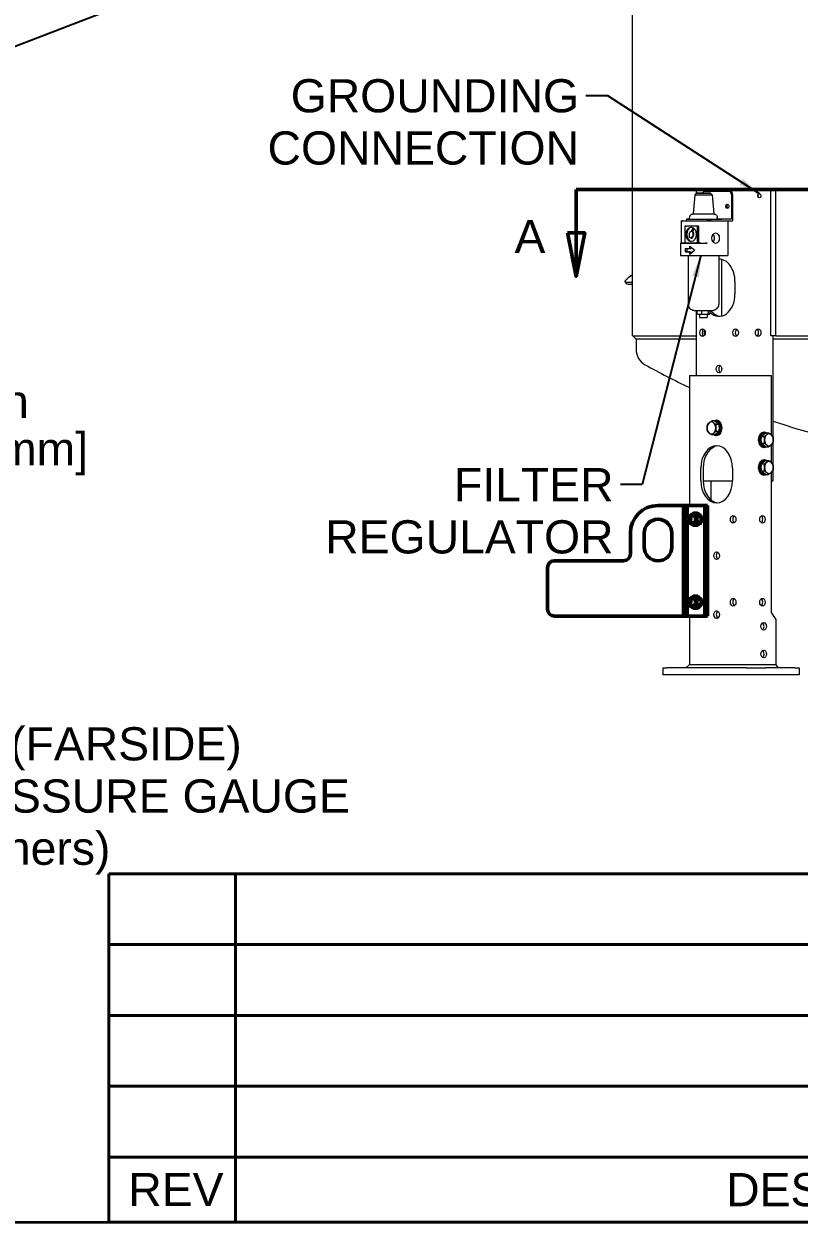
# Model space of a CAD drawing. Header units: inches. Extents: x 20 to 536, y 8 to 344.
# Drawn here: x 189 to 245.1, y 8 to 94.7 of the extents above; entities that cross this region are included whole.
import ezdxf

# ---------------------------------------------------------------- set-up
doc = ezdxf.new("R2010")
doc.units = ezdxf.units.IN
doc.header["$LTSCALE"] = 16
doc.header["$MEASUREMENT"] = 0
doc.linetypes.add('DOUBLE_DASH_CHAIN', pattern=[1.2403, 0.6614, -0.0827, 0.1654, -0.0827, 0.1654, -0.0827])
doc.layers.get('0').update_dxf_attribs({"lineweight": 25})
for name, color, linetype, lineweight in [('Border', 7, 'Continuous', 35), ('Dimension (ANSI)', 7, 'Continuous', 25), ('Section Line', 7, 'DOUBLE_DASH_CHAIN', 50), ('Symbol', 7, 'Continuous', 25), ('Symbol (ANSI)', 7, 'Continuous', 25), ('Visible (ANSI)', 7, 'Continuous', 50)]:
    doc.layers.add(name, color=color, linetype=linetype, lineweight=lineweight)
doc.styles.add('MEMCOR Medium', font='arial.ttf')
doc.styles.add('Standard D-E', font='arial.ttf')
doc.dimstyles.new('in [mm] D-E NeptuneBenson', dxfattribs={"dimscale": 16, "dimtxt": 0.15, "dimasz": 0.098425, "dimexe": 0.125, "dimexo": 0.063, "dimgap": 0.031496, "dimtad": 0, "dimtih": 1, "dimtoh": 1, "dimdec": 4, "dimrnd": 1e-08, "dimzin": 3, "dimdsep": 46, "dimlunit": 5, "dimtxsty": 'Standard D-E', "dimcen": 0.09, "dimdle": 0.393701, "dimclrd": 256, "dimclre": 256, "dimclrt": 256, "dimadec": 1, "dimazin": 1, "dimtfac": 1, "dimtofl": 0, "dimtmove": 0, "dimatfit": 3, "dimfxl": 1, "dimfrac": 1, "dimtolj": 1, "dimtzin": 4, "dimlwd": -1, "dimlwe": -1, "dimarcsym": 0})
doc.dimstyles.new('in [mm] D-E NeptuneBenson$7', dxfattribs={"dimscale": 16, "dimtxt": 0.15, "dimasz": 0.098425, "dimexe": 0.125, "dimexo": 0.063, "dimgap": 0.031496, "dimtad": 0, "dimtih": 1, "dimtoh": 1, "dimdec": 4, "dimrnd": 1e-08, "dimzin": 3, "dimdsep": 46, "dimlunit": 5, "dimtxsty": 'Standard D-E', "dimcen": 0.09, "dimdle": 0.393701, "dimclrd": 256, "dimclre": 256, "dimclrt": 256, "dimadec": 1, "dimazin": 1, "dimtfac": 1, "dimtofl": 0, "dimtmove": 0, "dimatfit": 3, "dimfxl": 1, "dimfrac": 1, "dimtolj": 1, "dimtzin": 4, "dimlwd": -1, "dimlwe": -1, "dimarcsym": 0})

# ---------------------------------------------------------------- blocks, each defined once
blk = doc.blocks.new('Borders 22x34_D')
at = {"layer": 'Border'}
blk.add_line((1.25, 0.5), (33.5, 0.5), dxfattribs=at)
blk = doc.blocks.new('*D19')
at = {"layer": 'Defpoints', "color": 0, "transparency": 16777216}
for p in [(139.969, 83.625), (185.288, 83.625), (136.009, 47.596)]:
    blk.add_point(p, dxfattribs=at)
at = {"layer": 'Dimension (ANSI)', "transparency": 16777216}
for p, q in [((140.977, 83.625), (187.288, 83.625)), ((185.288, 82.051), (185.288, 69.393)), ((185.288, 49.171), (185.288, 61.849)), ((137.017, 47.596), (187.288, 47.596))]:
    blk.add_line(p, q, dxfattribs=at)
for points in [[(185.026, 82.051), (185.551, 82.051), (185.288, 83.625)], [(185.026, 49.171), (185.551, 49.171), (185.288, 47.596)]]:
    blk.add_solid(points, dxfattribs=at)
at = {"layer": 'Dimension (ANSI)', "transparency": 16777216, "char_height": 2.4, "attachment_point": 5, "style": 'Standard D-E'}
for s, insert in [('\\A1; 36 in', (185.288, 67.351)), ('\\A1;[915.1 mm]', (185.288, 63.579))]:
    blk.add_mtext(s, dxfattribs=dict(at, insert=insert))
blk = doc.blocks.new('2dTransSection0')
at = {"layer": 'Section Line', "linetype": 'DOUBLE_DASH_CHAIN', "ltscale": 0.516092}
blk.add_line((14.3112, 5.1697), (18.473, 5.1697), dxfattribs=at)
at = {"layer": 'Section Line', "linetype": 'Continuous'}
for p, q in [((14.3112, 5.1697), (14.6324, 5.1697)), ((14.3112, 5.1697), (14.3112, 4.9729)), ((18.1518, 5.1697), (18.473, 5.1697)), ((18.473, 5.1697), (18.473, 4.9729)), ((14.2718, 4.9729), (14.3112, 4.776)), ((14.3505, 4.9729), (14.2718, 4.9729)), ((14.3112, 4.9729), (14.3112, 4.776)), ((14.3112, 4.776), (14.3505, 4.9729)), ((18.4337, 4.9729), (18.473, 4.776)), ((18.5124, 4.9729), (18.4337, 4.9729)), ((18.473, 4.9729), (18.473, 4.776)), ((18.473, 4.776), (18.5124, 4.9729))]:
    blk.add_line(p, q, dxfattribs=at)
at = {"layer": 'Section Line', "linetype": 'Continuous', "flags": 128}
for points in [[(14.2718, 4.9729), (14.3112, 4.776), (14.3505, 4.9729), (14.2718, 4.9729)], [(18.4337, 4.9729), (18.473, 4.776), (18.5124, 4.9729), (18.4337, 4.9729)]]:
    blk.add_lwpolyline(points, dxfattribs=at)
at = {"layer": 'Section Line'}
for points in [[(14.2718, 4.9729), (14.3112, 4.776), (14.3505, 4.9729), (14.2718, 4.9729)], [(18.4337, 4.9729), (18.473, 4.776), (18.5124, 4.9729), (18.4337, 4.9729)]]:
    blk.add_solid(points, dxfattribs=at)
at = {"layer": 'Section Line', "char_height": 0.15, "attachment_point": 7, "style": 'MEMCOR Medium'}
for insert in [(14.0327, 4.8819), (18.6106, 4.8819)]:
    blk.add_mtext('A', dxfattribs=dict(at, insert=insert))
blk = doc.blocks.new('REVISION HISTORY')
at = {"layer": 'Symbol', "lineweight": 40}
for p, q in [((12.1987, 2.0747), (22.812, 2.0747)), ((12.1987, 2.0747), (12.1987, 0.7941)), ((12.7704, 2.0747), (12.7704, 0.7941)), ((12.1987, 1.7545), (22.812, 1.7545)), ((12.1987, 1.4344), (22.812, 1.4344)), ((12.1987, 1.1143), (22.812, 1.1143)), ((12.1987, 0.7941), (22.812, 0.7941)), ((12.1987, 0.5), (12.1987, 0.7941)), ((12.7704, 0.5), (12.7704, 0.7941)), ((12.1987, 0.5), (22.812, 0.5))]:
    blk.add_line(p, q, dxfattribs=at)
at = {"layer": 'Symbol', "char_height": 0.15, "attachment_point": 7, "style": 'MEMCOR Medium'}
for s, insert in [('REV', (12.2863, 0.5721)), ('DESCRIPTION', (14.9898, 0.5695))]:
    blk.add_mtext(s, dxfattribs=dict(at, insert=insert))

msp = doc.modelspace()

# ---------------------------------------------------------------- linework, layer by layer
at = {"layer": 'Visible (ANSI)', "linetype": 'Continuous', "lineweight": 18}
for p, q in [((233.07025, 72.12531), (233.07025, 98.62531)), ((237.69331, 82.43864), (237.55787, 82.31413)), ((237.66378, 82.75031), (237.86588, 82.75031)), ((237.66378, 82.75031), (237.66378, 82.4115)), ((237.86588, 82.75031), (240.77916, 82.75031)), ((238.37003, 82.56417), (238.28164, 82.56417)), ((240.04951, 82.5627), (238.28175, 82.56417)), ((240.1379, 82.5627), (238.37013, 82.56417)), ((238.69331, 82.43823), (238.82863, 82.3136)), ((240.77916, 82.75031), (241.75497, 82.75031)), ((241.75497, 82.75031), (243.06298, 82.75031)), ((243.4339, 82.75031), (243.06298, 82.75031)), ((243.06298, 72.12531), (243.06298, 82.75031)), ((243.4339, 72.12531), (243.4339, 82.75031)), ((237.55787, 82.31413), (237.44268, 80.93875)), ((238.82863, 82.3136), (238.94268, 80.93812)), ((240.22619, 82.31255), (240.22546, 80.56255)), ((240.31379, 80.43755), (240.31457, 82.31255)), ((237.19253, 80.56385), (237.19258, 80.68885)), ((239.19253, 80.56302), (239.19258, 80.68802)), ((236.61598, 78.81894), (236.61665, 80.43913)), ((236.68987, 80.43917), (236.95764, 80.43917)), ((236.68987, 80.43903), (237.39698, 80.43844)), ((236.84419, 80.06263), (236.84369, 78.86083)), ((236.84419, 80.06263), (236.93257, 80.06263)), ((237.77268, 80.06186), (236.84419, 80.06263)), ((237.86107, 80.06186), (236.93257, 80.06263)), ((236.95769, 80.56406), (236.95764, 80.43906)), ((237.33732, 79.67004), (237.43151, 79.88172)), ((237.43151, 79.88172), (237.39207, 79.63791)), ((237.39698, 80.43844), (238.10409, 80.43785)), ((237.47571, 79.88172), (237.43151, 79.88172)), ((237.47571, 79.88172), (237.43627, 79.63791)), ((237.77218, 78.86006), (237.77268, 80.06186)), ((237.77268, 80.06186), (237.86107, 80.06186)), ((237.86057, 78.86006), (237.86107, 80.06186)), ((238.75522, 80.4377), (238.45764, 80.4377)), ((240.22546, 80.56255), (239.19253, 80.56341)), ((239.5183, 80.43755), (240.31379, 80.43755)), ((240.22546, 80.56255), (239.51835, 80.56255)), ((239.96024, 80.43755), (239.9592, 77.9377)), ((237.15835, 79.26783), (237.18775, 79.3339)), ((237.31713, 79.17466), (237.15835, 79.26783)), ((237.33912, 79.67407), (237.30818, 79.67407)), ((237.32944, 79.25076), (237.31713, 79.17466)), ((237.36133, 79.17466), (237.31713, 79.17466)), ((237.37364, 79.25076), (237.32944, 79.25076)), ((237.37364, 79.25076), (237.36133, 79.17466)), ((237.43627, 79.63791), (237.39207, 79.63791)), ((236.52759, 78.81894), (236.52722, 77.93913)), ((236.60081, 78.81898), (236.61598, 78.81898)), ((238.01502, 78.81766), (236.60081, 78.81883)), ((236.6892, 78.81883), (238.10341, 78.81766)), ((236.84369, 78.86083), (237.77218, 78.86006)), ((236.90279, 78.19419), (236.90289, 78.43336)), ((237.21864, 78.19393), (236.90279, 78.19419)), ((236.90279, 78.19419), (236.99118, 78.19419)), ((236.90289, 78.43336), (237.21874, 78.4331)), ((236.99128, 78.43329), (236.99118, 78.19419)), ((236.99118, 78.19419), (237.30703, 78.19393)), ((237.57761, 78.31321), (237.21856, 78.00612)), ((237.21856, 78.00612), (237.21864, 78.19393)), ((237.21864, 78.19393), (237.30703, 78.19393)), ((237.21874, 78.4331), (237.21882, 78.6209)), ((237.21874, 78.4331), (237.30713, 78.4331)), ((237.21882, 78.6209), (237.57761, 78.31321)), ((237.30703, 78.19393), (237.30698, 78.08174)), ((237.30718, 78.54513), (237.30713, 78.4331)), ((237.77218, 78.86006), (237.86057, 78.86006)), ((238.45696, 78.81751), (238.36858, 78.81751)), ((236.60044, 77.93903), (238.01466, 77.93785)), ((237.08366, 77.93862), (237.0822, 74.4389)), ((238.36821, 77.9377), (239.9592, 77.9377)), ((239.29921, 77.9377), (239.29776, 74.43798)), ((239.51065, 77.64845), (239.51065, 73.55217)), ((232.57824, 75.92993), (232.52913, 76.03984)), ((233.07025, 75.97753), (232.68639, 75.97753)), ((232.7355, 75.86763), (233.07025, 75.86763)), ((240.4751, 76.04031), (240.4751, 75.16031)), ((237.66378, 73.93853), (237.66378, 69.24631)), ((237.71461, 73.93848), (237.71453, 73.75108)), ((237.78417, 73.68856), (238.08102, 73.68831)), ((237.90842, 73.68846), (237.90831, 73.43856)), ((238.06245, 73.93824), (238.06237, 73.75079)), ((238.08102, 73.68831), (238.4865, 73.68819)), ((238.47092, 73.6882), (238.47081, 73.43832)), ((238.48656, 73.68819), (238.59523, 73.68831)), ((238.53761, 73.93809), (238.53753, 73.75065)), ((238.66493, 73.93808), (238.66485, 73.75079)), ((233.07025, 72.12531), (237.66378, 72.12531)), ((233.32228, 71.87531), (233.07228, 72.12531)), ((240.57788, 72.12531), (240.63679, 72.12531)), ((242.0331, 72.12531), (242.09201, 72.12531)), ((243.4339, 72.12531), (243.06298, 72.12531)), ((243.22296, 72.12531), (243.22296, 64.78104)), ((243.4339, 72.12531), (278.21066, 72.12531)), ((233.32228, 71.87531), (233.32228, 71.12505)), ((237.66378, 71.87531), (233.32228, 71.87531)), ((278.42159, 71.87531), (243.22296, 71.87531)), ((239.51065, 69.80655), (239.51065, 69.63207)), ((237.17467, 69.24631), (237.37677, 69.24631)), ((237.17467, 69.24631), (237.17467, 59.84631)), ((237.37677, 69.24631), (240.91472, 69.24631)), ((240.91472, 69.24631), (241.89052, 69.24631)), ((241.89052, 69.24631), (243.0832, 69.24631)), ((243.0832, 69.24631), (243.0832, 64.97548)), ((239.01281, 65.96149), (238.79737, 65.96149)), ((239.01281, 65.96149), (239.32217, 65.7089)), ((239.05425, 65.92766), (239.1012, 65.92766)), ((239.1012, 66.00749), (239.14574, 66.00749)), ((239.32217, 65.20372), (239.01281, 64.95113)), ((239.32217, 65.7089), (239.10673, 65.7089)), ((239.32217, 65.20372), (239.10673, 65.20372)), ((239.32217, 65.7089), (239.32217, 65.20372)), ((239.34264, 65.52411), (239.32217, 65.52411)), ((239.32217, 65.38851), (239.34264, 65.38851)), ((239.34264, 65.52411), (239.43103, 65.52411)), ((239.34264, 65.38851), (239.43103, 65.38851)), ((242.37645, 64.8489), (242.6858, 65.10149)), ((242.59742, 65.14749), (242.55287, 65.14749)), ((242.64437, 65.06766), (242.59742, 65.06766)), ((242.6858, 65.10149), (242.90124, 65.10149)), ((239.01281, 64.95113), (238.79737, 64.95113)), ((239.05425, 64.98496), (239.1012, 64.98496)), ((239.1012, 64.90513), (239.14574, 64.90513)), ((242.37645, 64.34372), (242.37645, 64.8489)), ((242.37645, 64.8489), (242.59188, 64.8489)), ((242.6858, 64.09113), (242.37645, 64.34372)), ((242.37645, 64.34372), (242.59188, 64.34372)), ((243.0832, 64.21714), (243.0832, 62.97548)), ((243.22296, 64.41159), (243.22296, 62.78104)), ((242.59742, 64.04513), (242.55287, 64.04513)), ((242.64437, 64.12496), (242.59742, 64.12496)), ((242.6858, 64.09113), (242.90124, 64.09113)), ((237.99316, 61.65631), (237.99316, 62.53631)), ((238.16993, 62.53631), (238.16993, 61.65631)), ((240.29833, 62.53631), (240.29833, 61.65631)), ((242.37645, 62.8489), (242.6858, 63.10149)), ((242.37645, 62.34372), (242.37645, 62.8489)), ((242.37645, 62.8489), (242.59188, 62.8489)), ((242.59742, 63.14749), (242.55287, 63.14749)), ((242.64437, 63.06766), (242.59742, 63.06766)), ((242.6858, 63.10149), (242.90124, 63.10149)), ((240.29765, 61.60031), (238.17062, 61.60031)), ((238.74623, 60.24469), (238.74623, 61.60031)), ((242.6858, 62.09113), (242.37645, 62.34372)), ((242.37645, 62.34372), (242.59188, 62.34372)), ((242.59742, 62.04513), (242.55287, 62.04513)), ((242.64437, 62.12496), (242.59742, 62.12496)), ((242.6858, 62.09113), (242.90124, 62.09113)), ((243.0832, 62.21714), (243.0832, 52.09631)), ((243.22296, 61.60031), (243.0832, 61.60031)), ((243.22296, 62.41159), (243.22296, 61.60031)), ((243.0832, 52.09631), (243.43676, 51.59631)), ((237.17467, 51.84631), (237.17467, 48.34631)), ((243.43676, 51.59631), (243.43676, 48.34631)), ((235.2454, 48.09631), (235.53829, 48.09631)), ((235.2454, 48.09631), (235.2454, 47.59631)), ((241.28, 48.09631), (235.53829, 48.09631)), ((237.17467, 48.34631), (236.92467, 48.09631)), ((237.17467, 48.34631), (237.37677, 48.34631)), ((237.37677, 48.34631), (240.91472, 48.34631)), ((240.91472, 48.34631), (241.89052, 48.34631)), ((241.28, 48.09631), (242.69421, 48.09631)), ((241.89052, 48.34631), (243.43676, 48.34631)), ((244.81553, 48.09631), (242.69421, 48.09631)), ((243.61353, 48.09631), (243.43676, 48.34631)), ((244.81553, 48.09631), (245.10843, 48.09631)), ((245.10843, 48.09631), (245.10843, 47.59631)), ((235.53829, 47.59631), (235.2454, 47.59631)), ((241.28, 47.59631), (235.53829, 47.59631)), ((242.69421, 47.59631), (241.28, 47.59631)), ((244.81553, 47.59631), (242.69421, 47.59631)), ((245.10843, 47.59631), (244.81553, 47.59631))]:
    msp.add_line(p, q, dxfattribs=at)
at = {"layer": 'Visible (ANSI)'}
for p, q in [((236.75602, 59.84631), (234.9081, 59.84631)), ((237.01409, 59.84631), (236.75602, 59.84631)), ((236.75602, 51.84631), (236.75602, 59.84631)), ((237.17171, 59.84631), (237.01409, 59.84631)), ((237.01409, 59.06557), (237.01409, 59.84631)), ((237.17171, 59.84631), (238.30308, 59.84631)), ((238.30308, 59.84631), (238.47986, 59.84631)), ((238.30308, 51.84631), (238.30308, 59.84631)), ((238.47986, 51.84631), (238.47986, 59.84631)), ((237.45602, 59.09631), (237.09901, 59.09631)), ((237.47965, 59.27932), (237.74906, 59.27932)), ((237.74481, 59.06282), (238.01423, 59.06282)), ((236.92226, 58.85026), (236.92227, 58.85118)), ((236.92226, 58.84236), (236.92227, 58.84145)), ((237.01409, 53.06557), (237.01409, 58.62705)), ((237.45602, 58.59631), (237.09901, 58.59631)), ((237.47965, 58.4133), (237.74906, 58.4133)), ((237.74481, 58.62981), (238.01423, 58.62981)), ((232.9081, 57.84631), (232.9081, 56.34631)), ((233.9081, 56.84631), (233.9081, 57.84631)), ((235.9081, 57.84631), (235.9081, 56.84631)), ((232.4081, 55.84631), (227.4081, 55.84631)), ((226.9081, 55.34631), (226.9081, 52.34631)), ((237.45602, 53.09631), (237.09901, 53.09631)), ((237.47965, 53.27932), (237.74906, 53.27932)), ((237.74481, 53.06282), (238.01423, 53.06282)), ((236.92226, 52.85026), (236.92227, 52.85118)), ((236.92226, 52.84236), (236.92227, 52.84145)), ((237.01409, 51.84631), (237.01409, 52.62705)), ((237.45602, 52.59631), (237.09901, 52.59631)), ((237.47965, 52.4133), (237.74906, 52.4133)), ((237.74481, 52.62981), (238.01423, 52.62981)), ((227.4081, 51.84631), (236.75602, 51.84631)), ((237.01409, 51.84631), (236.75602, 51.84631)), ((237.17171, 51.84631), (237.01409, 51.84631)), ((237.17171, 51.84631), (238.30308, 51.84631)), ((238.30308, 51.84631), (238.47986, 51.84631))]:
    msp.add_line(p, q, dxfattribs=at)
at = {"layer": 'Visible (ANSI)', "linetype": 'Continuous', "lineweight": 18}
for centre, radius, start, end in [((234.57028, 71.12505), 1.248, 180, 240.9488246), ((260.82228, 118.38531), 55.31, 240.9488246, 244.6880334), ((260.82228, 118.38531), 55.31, 251.4462535, 265.0743037)]:
    msp.add_arc(centre, radius, start, end, dxfattribs=at)
at = {"layer": 'Visible (ANSI)'}
for centre, radius, start, end in [((234.9081, 57.84631), 2, 90, 180), ((234.9081, 57.84631), 1, 0, 180), ((234.9081, 56.84631), 1, 180, 0), ((227.4081, 55.34631), 0.5, 90, 180), ((232.4081, 56.34631), 0.5, 270, 0), ((227.4081, 52.34631), 0.5, 180, 270)]:
    msp.add_arc(centre, radius, start, end, dxfattribs=at)
at = {"layer": 'Visible (ANSI)', "linetype": 'Continuous', "lineweight": 18}
for centre, major_axis, ratio in [((238.19331, 82.43844), (-0.5, 0.00021), 0.00041595), ((242.24079, 82.25031), (0, -0.155), 0.70710678), ((239.91649, 81.50031), (0, -0.15625), 0.70710678), ((237.30818, 79.46134), (0, 0.52038), 0.70710678), ((239.07584, 79.1877), (0.00031, 0.375), 0.70710666), ((238.12609, 72.35031), (0, -0.28), 0.70710678), ((240.51894, 72.35031), (0, -0.28), 0.70710678), ((242.15095, 72.35031), (0, 0.28), 0.70710678), ((239.32252, 69.71931), (0, -0.28), 0.70710678), ((240.34196, 58.84631), (0, -0.28), 0.70710678), ((242.46328, 58.84631), (0, 0.28), 0.70710678), ((239.14574, 56.21531), (0, -0.28), 0.70710678), ((240.34196, 52.84631), (0, -0.28), 0.70710678), ((242.46328, 52.84631), (0, 0.28), 0.70710678), ((239.14574, 51.95231), (0, -0.28), 0.70710678), ((242.55287, 51.09631), (0, -0.28), 0.70710678), ((242.55287, 49.09631), (0, -0.28), 0.70710678)]:
    msp.add_ellipse(centre, major_axis=major_axis, ratio=ratio, dxfattribs=at)
for centre, major_axis, ratio, start_param, end_param in [((238.28164, 82.31417), (0, 0.25), 0.70710678, 6.28259707, 7.33270034), ((240.04941, 82.3127), (0, 0.25), 0.70710678, 4.71180075, 6.28259707), ((240.1378, 82.3127), (0, 0.25), 0.70710678, 4.71180075, 6.28259707), ((238.19325, 82.31387), (-0.63538, 0.00026), 0.00041595, 6.28273326, 9.42523001), ((240.00488, 81.50031), (0, -0.15625), 0.70710678, 3.5531095, 5.87166846), ((240.00488, 81.50031), (0, 0.155), 0.70710678, 0.40409356, 2.7374991), ((242.06402, 82.25031), (0, 0.155), 0.70710678, 4.07971898, 5.34505898), ((238.19268, 80.93844), (0.75, -0.00031), 0.00041595, 3.14155799, 6.28321997), ((236.86665, 80.43903), (-0.25, 0.0001), 0.00041595, 5.49778723, 7.06858356), ((238.45769, 80.56344), (-1.5, 0.00062), 0.00041595, 5.71605063, 8.63938048), ((238.45764, 80.43844), (-1.5, 0.00062), 0.00041595, 0, 0.78539824), ((237.35238, 79.46134), (0, 0.52038), 0.70710678, 0.06008809, 3.08150456), ((238.19253, 80.56344), (1, -0.00042), 0.00041595, 3.14159267, 6.28318532), ((238.45764, 80.43844), (1.5, -0.00062), 0.00041595, 3.92699031, 4.91210136), ((238.28086, 80.43785), (-0.25, 0.0001), 0.00041595, 0.78539885, 2.35619518), ((238.45764, 80.43844), (1.5, -0.00062), 0.00041595, 4.91210169, 5.49778723), ((237.30818, 79.46134), (0, 0.21272), 0.70710678, 6.08823549, 8.49639514), ((237.30818, 79.46134), (0, -0.21272), 0.70710678, 0.14180818, 2.54996784), ((237.35238, 79.46134), (0, -0.21272), 0.70710678, 0.14180818, 2.54996784), ((238.72228, 79.188), (0.00031, 0.375), 0.70710666, 3.87132062, 5.55345734), ((236.77759, 78.81883), (-0.25, 0.0001), 0.00041595, 5.49778723, 7.06858356), ((236.86597, 78.81883), (-0.25, 0.0001), 0.00041595, 0, 0.78539825), ((238.1918, 78.81766), (-0.25, 0.0001), 0.00041595, 0.78539885, 2.35619518), ((238.28019, 78.81766), (-0.25, 0.0001), 0.00041595, 0.78539885, 2.35619518), ((236.77722, 77.93903), (-0.25, 0.0001), 0.00041595, 0, 0.78539824), ((238.19143, 77.93785), (0.25, -0.0001), 0.00041595, 3.92699031, 5.49778663), ((239.4993, 76.04031), (0, 1.63), 0.70710678, 0.07676248, 0.17458754), ((239.32252, 76.04031), (0, 1.63), 0.70710678, 4.71238898, 6.30350562), ((235.11665, 69.74714), (0, 7.37), 0.70710678, 0.40354164, 0.49564116), ((239.32252, 75.16031), (0, -1.63), 0.70710678, 5.67597848, 7.85398163), ((237.78424, 73.75106), (0.06971, 0.00001), 0.89657536, 3.14108323, 4.71129132), ((238.08105, 73.75081), (-0.00004, -0.0625), 0.29885835, 4.71289841, 6.28326412), ((238.4865, 73.75069), (0.00003, -0.0625), 0.81649644, 6.28259707, 7.85296278), ((238.59514, 73.75081), (-0.06971, -0.00001), 0.89657536, 1.57189399, 3.14108323), ((239.4993, 75.16031), (0, -1.63), 0.70710678, 5.56018366, 6.20642283), ((238.18956, 73.43844), (-0.28125, 0.00012), 0.00041595, 0.00000002, 3.14159268), ((238.30287, 72.35031), (0, -0.28), 0.70710678, 3.60436277, 5.82041519), ((238.43864, 72.35031), (0, 0.28), 0.70710678, 0.90964484, 2.23194781), ((240.69572, 72.35031), (0, -0.28), 0.70710678, 3.60436277, 5.82041519), ((241.97417, 72.35031), (0, 0.28), 0.70710678, 3.60436277, 5.82041519), ((239.4993, 69.71931), (0, -0.28), 0.70710678, 3.60436277, 5.82041519), ((238.76974, 65.45631), (0, 0.4375), 0.70710678, 5.75958653, 6.80678408), ((239.1012, 65.45631), (0, -0.55118), 0.70710678, 5.8717395, 9.83622377), ((239.01281, 65.45631), (0, 0.47135), 0.70710678, 5.37828978, 6.14088328), ((239.1012, 65.45631), (0, 0.47135), 0.70710678, 4.8567332, 6.28318531), ((239.14574, 65.45631), (0, -0.55118), 0.70710678, 0, 3.14159265), ((238.76974, 65.45631), (0, -0.4375), 0.70710678, 3.66519143, 4.71238898), ((238.76974, 65.45631), (0, -0.4375), 0.70710678, 4.71238898, 5.75958653), ((238.76974, 65.45631), (0, -0.4375), 0.70710678, 5.75958653, 6.80678408), ((238.76974, 65.45631), (0, 0.4375), 0.70710678, 4.71238898, 5.75958653), ((238.76974, 65.45631), (0, 0.4375), 0.70710678, 3.66519143, 4.71238898), ((239.01281, 65.45631), (0, -0.47135), 0.70710678, 0.14230203, 0.90489552), ((239.1012, 65.45631), (0, -0.47135), 0.70710678, 0, 1.42645211), ((239.01281, 65.45631), (0, -0.47135), 0.70710678, 1.71514054, 1.95209308), ((239.01281, 65.45631), (0, -0.47135), 0.70710678, 1.18949958, 1.42645211), ((242.55287, 64.59631), (0, 0.55118), 0.70710678, 0, 3.14159265), ((242.59742, 64.59631), (0, 0.55118), 0.70710678, 5.8717395, 9.83622377), ((242.59742, 64.59631), (0, 0.47135), 0.70710678, 0, 3.14159265), ((242.6858, 64.59631), (0, 0.47135), 0.70710678, 0.14230203, 0.90489552), ((242.92887, 64.59631), (0, 0.4375), 0.70710678, 5.75958653, 6.80678408), ((239.14574, 62.53631), (0, 1.63), 0.70710678, 4.71238898, 7.85398163), ((239.32252, 62.53631), (0, 1.63), 0.70710678, 0.07676248, 1.57079633), ((242.6858, 64.59631), (0, 0.47135), 0.70710678, 1.18949958, 1.95209308), ((242.6858, 64.59631), (0, -0.47135), 0.70710678, 5.37828978, 6.14088328), ((242.92887, 64.59631), (0, -0.4375), 0.70710678, 3.66519143, 4.71238898), ((242.92887, 64.59631), (0, -0.4375), 0.70710678, 4.71238898, 5.75958653), ((242.92887, 64.59631), (0, -0.4375), 0.70710678, 5.75958653, 6.80678408), ((242.92887, 64.59631), (0, 0.4375), 0.70710678, 4.71238898, 5.75958653), ((242.92887, 64.59631), (0, 0.4375), 0.70710678, 3.66519143, 4.71238898), ((242.55287, 62.59631), (0, 0.55118), 0.70710678, 0, 3.14159265), ((242.59742, 62.59631), (0, 0.55118), 0.70710678, 5.8717395, 9.83622377), ((242.59742, 62.59631), (0, 0.47135), 0.70710678, 0, 3.14159265), ((242.6858, 62.59631), (0, 0.47135), 0.70710678, 1.18949958, 1.95209308), ((242.6858, 62.59631), (0, 0.47135), 0.70710678, 0.14230203, 0.90489552), ((242.92887, 62.59631), (0, -0.4375), 0.70710678, 3.66519143, 4.71238898), ((242.92887, 62.59631), (0, -0.4375), 0.70710678, 4.71238898, 5.75958653), ((242.92887, 62.59631), (0, 0.4375), 0.70710678, 5.75958653, 6.80678408), ((242.92887, 62.59631), (0, 0.4375), 0.70710678, 4.71238898, 5.75958653), ((242.92887, 62.59631), (0, 0.4375), 0.70710678, 3.66519143, 4.71238898), ((239.14574, 61.65631), (0, -1.63), 0.70710678, 4.71238898, 7.85398163), ((239.32252, 61.65631), (0, -1.63), 0.70710678, 4.71238898, 6.20642283), ((242.6858, 62.59631), (0, -0.47135), 0.70710678, 5.37828978, 6.14088328), ((242.92887, 62.59631), (0, -0.4375), 0.70710678, 5.75958653, 6.80678408), ((240.51874, 58.84631), (0, -0.28), 0.70710678, 3.60436277, 5.82041519), ((242.2865, 58.84631), (0, 0.28), 0.70710678, 3.60436277, 5.82041519), ((239.32252, 56.21531), (0, -0.28), 0.70710678, 3.60436277, 5.82041519), ((240.51874, 52.84631), (0, -0.28), 0.70710678, 3.60436277, 5.82041519), ((242.2865, 52.84631), (0, 0.28), 0.70710678, 3.60436277, 5.82041519), ((239.32252, 51.95231), (0, -0.28), 0.70710678, 3.60436277, 5.82041519), ((242.3761, 51.09631), (0, 0.28), 0.70710678, 3.60436277, 5.82041519), ((242.3761, 49.09631), (0, 0.28), 0.70710678, 3.60436277, 5.82041519)]:
    msp.add_ellipse(centre, major_axis=major_axis, ratio=ratio, start_param=start_param, end_param=end_param, dxfattribs=at)
at = {"layer": 'Visible (ANSI)'}
for centre in [(237.06564, 58.84631), (237.06564, 52.84631)]:
    msp.add_ellipse(centre, major_axis=(0, -0.20281), ratio=0.70710678, dxfattribs=at)
for centre, major_axis, start_param, end_param in [((237.09901, 58.84631), (0, -0.25), 4.73185041, 10.97611285), ((237.45596, 58.84631), (0, -0.375), 3.66519143, 3.98266132), ((237.45596, 58.84631), (0, 0.375), 5.75958653, 6.80678408), ((237.45596, 58.84631), (0, -0.25014), 6.25022773, 9.45773554), ((237.45596, 58.84631), (0, 0.375), 4.71238898, 5.75958653), ((237.45596, 58.84631), (0, -0.375), 5.44211664, 5.75958653), ((237.45596, 58.84631), (0, -0.375), 5.75958653, 6.80678408), ((237.45596, 58.84631), (0, 0.375), 3.66519143, 4.71238898), ((237.09901, 52.84631), (0, -0.25), 4.73185041, 10.97611285), ((237.45596, 52.84631), (0, -0.375), 3.66519143, 3.98266132), ((237.45596, 52.84631), (0, 0.375), 5.75958653, 6.80678408), ((237.45596, 52.84631), (0, -0.25014), 6.25022773, 9.45773554), ((237.45596, 52.84631), (0, 0.375), 4.71238898, 5.75958653), ((237.45596, 52.84631), (0, -0.375), 5.44211664, 5.75958653), ((237.45596, 52.84631), (0, -0.375), 5.75958653, 6.80678408), ((237.45596, 52.84631), (0, 0.375), 3.66519143, 4.71238898)]:
    msp.add_ellipse(centre, major_axis=major_axis, ratio=0.70710678, start_param=start_param, end_param=end_param, dxfattribs=at)
at = {"layer": 'Visible (ANSI)', "linetype": 'Continuous', "lineweight": 18}
for points, knots in [([(237.19258, 80.68885), (237.19259, 80.71588), (237.1971, 80.74325), (237.21426, 80.79398), (237.22697, 80.81805), (237.25893, 80.86044), (237.27858, 80.8793), (237.32226, 80.90949), (237.34684, 80.92121), (237.38492, 80.93236), (237.39787, 80.93507), (237.4166, 80.93746), (237.4225, 80.938), (237.42938, 80.93841), (237.43078, 80.93848), (237.43283, 80.93856), (237.43357, 80.93859), (237.43519, 80.93864), (237.43599, 80.93867), (237.43732, 80.9387), (237.43785, 80.93871), (237.43905, 80.93873), (237.43955, 80.93874), (237.44104, 80.93875), (237.44166, 80.93876), (237.44245, 80.93876), (237.44257, 80.93876), (237.44269, 80.93876)], [0, 0, 0, 0, 0.20592556, 0.20592556, 0.40813112, 0.40813112, 0.6104701, 0.6104701, 0.81280181, 0.81280181, 0.91286225, 0.91286225, 0.95707239, 0.95707239, 0.96865973, 0.96865973, 0.97595733, 0.97595733, 0.9866807, 0.9866807, 0.99854392, 0.99854392, 1.01923707, 1.01923707, 1.07109086, 1.07109086, 1.08032733, 1.08032733, 1.08032733, 1.08032733]), ([(238.94262, 80.93814), (238.94319, 80.93814), (238.9438, 80.93813), (238.94519, 80.93812), (238.94582, 80.93812), (238.94841, 80.93806), (238.94921, 80.93804), (238.95086, 80.93799), (238.95152, 80.93797), (238.95332, 80.9379), (238.95454, 80.93784), (238.95727, 80.9377), (238.95882, 80.9376), (238.96315, 80.93729), (238.96598, 80.93704), (238.97547, 80.93604), (238.98216, 80.93506), (239.00622, 80.93054), (239.02342, 80.92536), (239.06401, 80.90823), (239.08688, 80.89396), (239.12675, 80.85925), (239.14418, 80.83833), (239.17124, 80.79263), (239.1812, 80.76728), (239.19065, 80.72387), (239.19259, 80.7059), (239.19258, 80.68802)], [6.79627219, 6.79627219, 6.79627219, 6.79627219, 6.8409905, 6.8409905, 6.8837644, 6.8837644, 6.89724016, 6.89724016, 6.9044668, 6.9044668, 6.91505969, 6.91505969, 6.92736096, 6.92736096, 6.94912319, 6.94912319, 7.00053105, 7.00053105, 7.13580975, 7.13580975, 7.33623468, 7.33623468, 7.53858869, 7.53858869, 7.74092123, 7.74092123, 7.87713136, 7.87713136, 7.87713136, 7.87713136]), ([(232.68639, 75.97753), (232.642, 75.97753), (232.60214, 75.98426), (232.54563, 76.01129), (232.52901, 76.03156), (232.51996, 76.07751), (232.52696, 76.10626), (232.5665, 76.16771), (232.59905, 76.20037), (232.63814, 76.23026)], [3.83284768, 3.83284768, 3.83284768, 3.83284768, 4.3112545, 4.3112545, 4.78966133, 4.78966133, 5.26851574, 5.26851574, 5.74737015, 5.74737015, 5.74737015, 5.74737015]), ([(232.5783, 75.92996), (232.58595, 75.9131), (232.60092, 75.89843), (232.65124, 75.87436), (232.6911, 75.86763), (232.7355, 75.86763)], [2.98100795, 2.98100795, 2.98100795, 2.98100795, 3.354649092, 3.354649092, 3.833056446, 3.833056446, 3.833056446, 3.833056446]), ([(239.29776, 74.43798), (239.29773, 74.38393), (239.28871, 74.32919), (239.25439, 74.22771), (239.22897, 74.17959), (239.16505, 74.0948), (239.12576, 74.05709), (239.03839, 73.99669), (238.98923, 73.97326), (238.91303, 73.95095), (238.88713, 73.94554), (238.84823, 73.94057), (238.83518, 73.93943), (238.8204, 73.93869), (238.8183, 73.9386), (238.81401, 73.93844), (238.81179, 73.93838), (238.80887, 73.93831), (238.80792, 73.93829), (238.80545, 73.93824), (238.80431, 73.93822), (238.80257, 73.9382), (238.80194, 73.9382), (238.8, 73.93818), (238.79912, 73.93818), (238.79547, 73.93816), (238.79264, 73.93815), (238.77676, 73.93812), (238.75564, 73.93811), (238.69443, 73.93808), (238.65253, 73.93808), (238.55618, 73.93808), (238.50096, 73.93809), (238.38328, 73.93812), (238.31936, 73.93814), (238.19087, 73.93818), (238.12471, 73.93821), (237.99841, 73.93828), (237.93671, 73.93831), (237.82538, 73.93839), (237.77438, 73.93842), (237.68927, 73.9385), (237.65413, 73.93854), (237.60372, 73.93861), (237.5898, 73.93863), (237.57984, 73.93869), (237.57904, 73.93868), (237.57465, 73.93874), (237.5736, 73.93876), (237.57139, 73.9388), (237.57042, 73.93883), (237.5672, 73.93891), (237.56463, 73.93899), (237.55949, 73.9392), (237.55686, 73.93933), (237.54839, 73.9398), (237.54248, 73.94024), (237.51962, 73.94233), (237.50266, 73.94476), (237.44177, 73.95672), (237.39843, 73.97152), (237.3106, 74.01552), (237.2663, 74.04748), (237.1911, 74.12269), (237.15922, 74.16684), (237.11155, 74.26175), (237.09517, 74.31369), (237.08396, 74.39027), (237.08219, 74.41461), (237.0822, 74.4389)], [0, 0, 0, 0, 0.41185032, 0.41185032, 0.81626084, 0.81626084, 1.22093842, 1.22093842, 1.62560576, 1.62560576, 1.82593871, 1.82593871, 1.92456197, 1.92456197, 1.94097132, 1.94097132, 1.95932202, 1.95932202, 1.96955697, 1.96955697, 1.99023167, 1.99023167, 2.01060431, 2.01060431, 2.06310902, 2.06310902, 2.22046762, 2.22046762, 2.69768576, 2.69768576, 3.20633818, 3.20633818, 3.69937864, 3.69937864, 4.19186959, 4.19186959, 4.68414157, 4.68414157, 5.17637748, 5.17637748, 5.6686949, 5.6686949, 6.16134572, 6.16134572, 6.65527154, 6.65527154, 6.72890475, 6.72890475, 6.74575966, 6.74575966, 6.75599342, 6.75599342, 6.77671921, 6.77671921, 6.7971086, 6.7971086, 6.84221234, 6.84221234, 6.97237571, 6.97237571, 7.31508669, 7.31508669, 7.72090703, 7.72090703, 8.12552807, 8.12552807, 8.53019802, 8.53019802, 8.71524442, 8.71524442, 8.71524442, 8.71524442])]:
    msp.add_open_spline(points, degree=3, knots=knots, dxfattribs=at)
for points, weights in [([(238.61506, 65.8352), (238.68685, 65.89381), (238.79737, 65.96149)], [1, 1.04314139574, 1.01001874936]), ([(238.79737, 65.96149), (238.85264, 65.89381), (238.92442, 65.8352)], [1.01001874936, 1.04314139574, 1]), ([(238.46038, 65.45631), (238.46038, 65.57354), (238.48802, 65.7089)], [1, 1.04314139574, 1.01001874936]), ([(238.48802, 65.20372), (238.46038, 65.33908), (238.46038, 65.45631)], [1.01001874936, 1.04314139574, 1]), ([(238.48802, 65.7089), (238.54328, 65.77658), (238.61506, 65.8352)], [1.01001874936, 1.04314139574, 1]), ([(238.61506, 65.07743), (238.54328, 65.13604), (238.48802, 65.20372)], [1, 1.04314139574, 1.01001874936]), ([(238.79737, 64.95113), (238.68685, 65.01881), (238.61506, 65.07743)], [1.01001874936, 1.04314139574, 1]), ([(238.92442, 65.07743), (238.85264, 65.01881), (238.79737, 64.95113)], [1, 1.04314139574, 1.01001874936]), ([(238.92442, 65.8352), (238.99621, 65.77658), (239.10673, 65.7089)], [1, 1.04314139574, 1.01001874936]), ([(239.10673, 65.20372), (238.99621, 65.13604), (238.92442, 65.07743)], [1.01001874936, 1.04314139574, 1]), ([(239.10673, 65.7089), (239.0791, 65.57354), (239.0791, 65.45631)], [1.01001874936, 1.04314139574, 1]), ([(239.0791, 65.45631), (239.0791, 65.33908), (239.10673, 65.20372)], [1, 1.04314139574, 1.01001874936]), ([(242.77419, 64.9752), (242.84598, 65.03381), (242.90124, 65.10149)], [1, 1.04314139574, 1.01001874936]), ([(242.90124, 65.10149), (243.01177, 65.03381), (243.08355, 64.9752)], [1.01001874936, 1.04314139574, 1]), ([(242.59188, 64.8489), (242.70241, 64.91658), (242.77419, 64.9752)], [1.01001874936, 1.04314139574, 1]), ([(242.61951, 64.59631), (242.61951, 64.71354), (242.59188, 64.8489)], [1, 1.04314139574, 1.01001874936]), ([(242.59188, 64.34372), (242.61951, 64.47908), (242.61951, 64.59631)], [1.01001874936, 1.04314139574, 1]), ([(242.77419, 64.21743), (242.70241, 64.27604), (242.59188, 64.34372)], [1, 1.04314139574, 1.01001874936]), ([(242.90124, 64.09113), (242.84598, 64.15881), (242.77419, 64.21743)], [1.01001874936, 1.04314139574, 1]), ([(243.08355, 64.21743), (243.01177, 64.15881), (242.90124, 64.09113)], [1, 1.04314139574, 1.01001874936]), ([(243.08355, 64.9752), (243.15534, 64.91658), (243.2106, 64.8489)], [1, 1.04314139574, 1.01001874936]), ([(243.2106, 64.34372), (243.15534, 64.27604), (243.08355, 64.21743)], [1.01001874936, 1.04314139574, 1]), ([(243.2106, 64.8489), (243.23823, 64.71354), (243.23823, 64.59631)], [1.01001874936, 1.04314139574, 1]), ([(243.23823, 64.59631), (243.23823, 64.47908), (243.2106, 64.34372)], [1, 1.04314139574, 1.01001874936]), ([(242.59188, 62.8489), (242.70241, 62.91658), (242.77419, 62.9752)], [1.01001874936, 1.04314139574, 1]), ([(242.61951, 62.59631), (242.61951, 62.71354), (242.59188, 62.8489)], [1, 1.04314139574, 1.01001874936]), ([(242.59188, 62.34372), (242.61951, 62.47908), (242.61951, 62.59631)], [1.01001874936, 1.04314139574, 1]), ([(242.77419, 62.9752), (242.84598, 63.03381), (242.90124, 63.10149)], [1, 1.04314139574, 1.01001874936]), ([(242.90124, 63.10149), (243.01177, 63.03381), (243.08355, 62.9752)], [1.01001874936, 1.04314139574, 1]), ([(243.08355, 62.9752), (243.15534, 62.91658), (243.2106, 62.8489)], [1, 1.04314139574, 1.01001874936]), ([(243.2106, 62.8489), (243.23823, 62.71354), (243.23823, 62.59631)], [1.01001874936, 1.04314139574, 1]), ([(243.23823, 62.59631), (243.23823, 62.47908), (243.2106, 62.34372)], [1, 1.04314139574, 1.01001874936]), ([(242.77419, 62.21743), (242.70241, 62.27604), (242.59188, 62.34372)], [1, 1.04314139574, 1.01001874936]), ([(242.90124, 62.09113), (242.84598, 62.15881), (242.77419, 62.21743)], [1.01001874936, 1.04314139574, 1]), ([(243.08355, 62.21743), (243.01177, 62.15881), (242.90124, 62.09113)], [1, 1.04314139574, 1.01001874936]), ([(243.2106, 62.34372), (243.15534, 62.27604), (243.08355, 62.21743)], [1.01001874936, 1.04314139574, 1])]:
    msp.add_rational_spline(points, weights, degree=2, dxfattribs=at)
at = {"layer": 'Visible (ANSI)'}
for points, weights in [([(237.24354, 59.09631), (237.27929, 59.13507), (237.32338, 59.17107)], [1.01566285889, 1.02690849784, 1]), ([(237.32338, 59.17107), (237.38491, 59.22131), (237.47965, 59.27932)], [1, 1.0379548493, 1]), ([(237.47965, 59.27932), (237.52702, 59.22131), (237.58855, 59.17107)], [1, 1.0379548493, 1]), ([(237.58855, 59.17107), (237.65008, 59.12083), (237.74481, 59.06282)], [1, 1.0379548493, 1]), ([(237.74481, 59.06282), (237.72113, 58.94679), (237.72113, 58.84631)], [1, 1.0379548493, 1]), ([(237.90533, 59.17107), (237.8438, 59.22131), (237.74906, 59.27932)], [1, 1.0379548493, 1]), ([(238.01423, 59.06282), (237.96686, 59.12083), (237.90533, 59.17107)], [1, 1.0379548493, 1]), ([(238.03791, 58.84631), (238.03791, 58.94679), (238.01423, 59.06282)], [1, 1.0379548493, 1]), ([(237.32338, 58.52155), (237.27929, 58.55755), (237.24354, 58.59631)], [1, 1.02690849784, 1.01566285889]), ([(237.47965, 58.4133), (237.38491, 58.47131), (237.32338, 58.52155)], [1, 1.0379548493, 1]), ([(237.58855, 58.52155), (237.52702, 58.47131), (237.47965, 58.4133)], [1, 1.0379548493, 1]), ([(237.74481, 58.62981), (237.65008, 58.57179), (237.58855, 58.52155)], [1, 1.0379548493, 1]), ([(237.72113, 58.84631), (237.72113, 58.74583), (237.74481, 58.62981)], [1, 1.0379548493, 1]), ([(237.74906, 58.4133), (237.8438, 58.47131), (237.90533, 58.52155)], [1, 1.0379548493, 1]), ([(237.90533, 58.52155), (237.96686, 58.57179), (238.01423, 58.62981)], [1, 1.0379548493, 1]), ([(238.01423, 58.62981), (238.03791, 58.74583), (238.03791, 58.84631)], [1, 1.0379548493, 1]), ([(237.24354, 53.09631), (237.27929, 53.13507), (237.32338, 53.17107)], [1.01566285889, 1.02690849784, 1]), ([(237.32338, 53.17107), (237.38491, 53.22131), (237.47965, 53.27932)], [1, 1.0379548493, 1]), ([(237.47965, 53.27932), (237.52702, 53.22131), (237.58855, 53.17107)], [1, 1.0379548493, 1]), ([(237.58855, 53.17107), (237.65008, 53.12083), (237.74481, 53.06282)], [1, 1.0379548493, 1]), ([(237.74481, 53.06282), (237.72113, 52.94679), (237.72113, 52.84631)], [1, 1.0379548493, 1]), ([(237.90533, 53.17107), (237.8438, 53.22131), (237.74906, 53.27932)], [1, 1.0379548493, 1]), ([(238.01423, 53.06282), (237.96686, 53.12083), (237.90533, 53.17107)], [1, 1.0379548493, 1]), ([(238.03791, 52.84631), (238.03791, 52.94679), (238.01423, 53.06282)], [1, 1.0379548493, 1]), ([(237.32338, 52.52155), (237.27929, 52.55755), (237.24354, 52.59631)], [1, 1.02690849784, 1.01566285889]), ([(237.47965, 52.4133), (237.38491, 52.47131), (237.32338, 52.52155)], [1, 1.0379548493, 1]), ([(237.58855, 52.52155), (237.52702, 52.47131), (237.47965, 52.4133)], [1, 1.0379548493, 1]), ([(237.74481, 52.62981), (237.65008, 52.57179), (237.58855, 52.52155)], [1, 1.0379548493, 1]), ([(237.72113, 52.84631), (237.72113, 52.74583), (237.74481, 52.62981)], [1, 1.0379548493, 1]), ([(237.74906, 52.4133), (237.8438, 52.47131), (237.90533, 52.52155)], [1, 1.0379548493, 1]), ([(237.90533, 52.52155), (237.96686, 52.57179), (238.01423, 52.62981)], [1, 1.0379548493, 1]), ([(238.01423, 52.62981), (238.03791, 52.74583), (238.03791, 52.84631)], [1, 1.0379548493, 1])]:
    msp.add_rational_spline(points, weights, degree=2, dxfattribs=at)

# ---------------------------------------------------------------- block references
at = {"xscale": 16, "yscale": 16, "zscale": 16}
msp.add_blockref('Borders 22x34_D', (0, 0), dxfattribs=at)
at = {"layer": 'Section Line', "xscale": 16, "yscale": 16, "zscale": 16}
msp.add_blockref('2dTransSection0', (0, 0), dxfattribs=at)
at = {"layer": 'Symbol', "xscale": 16, "yscale": 16, "zscale": 16}
msp.add_blockref('REVISION HISTORY', (0, 0), dxfattribs=at)

# ---------------------------------------------------------------- texts
at = {"layer": 'Symbol (ANSI)', "char_height": 2.4000001, "line_spacing_factor": 0.944221, "style": 'Standard D-E'}
for s, insert, width, attachment_point in [('\\fArial|b0|i0;GROUNDING\\P\\fArial|b0|i0;CONNECTION\\P', (229.191, 90.6907), 22.5439042, 3), ('\\fArial|b0|i0;FILTER\\P\\fArial|b0|i0;REGULATOR', (231.68957, 62.55407), 20.8701231, 3), ('\\fArial|b0|i0;1/4 in [6.35 mm] FPT (FARSIDE) \\P\\fArial|b0|i0;FOR INFLUENT PRESSURE GAUGE \\P\\fArial|b0|i0;CONNECTION (by others)', (155.79795, 43.80202), 57.7646391, 1)]:
    msp.add_mtext(s, dxfattribs=dict(at, insert=insert, width=width, attachment_point=attachment_point))

# ---------------------------------------------------------------- dimensions: what is measured, and where the dimension line sits
at = {"layer": 'Dimension (ANSI)'}
dim = msp.add_linear_dim(base=(185.28842, 83.62531), p1=(136.00889, 47.59631), p2=(139.96874, 83.62531), angle=90, text=' <> in\\X[915.1 mm]', dimstyle='in [mm] D-E NeptuneBenson', override={"dimgap": 0.031496, "dimdec": 4, "dimpost": '', "dimtol": 0, "dimlim": 0, "dimtp": 0, "dimtm": 0, "dimtdec": 2, "dimatfit": 1}, dxfattribs=at)
dim.commit()
dim.dimension.update_dxf_attribs({"geometry": '*D19', "text_midpoint": (185.28842, 65.62074), "dimtype": 160})

# ---------------------------------------------------------------- leaders
at = {"layer": 'Symbol (ANSI)', "annotation_type": 0, "has_hookline": 1}
for points, override, hookline_direction, text_width in [([(174.46924, 87.72741), (195.5529, 95.83304), (192.8586, 104.89007), (191.2838, 104.89007)], {"dimtad": 0}, 1, 44.07094), ([(242.24079, 82.40531), (231.26974, 89.4907), (229.69494, 89.4907)], {"dimtad": 0}, 1, 22.09604), ([(147.36361, 82.86893), (153.71921, 42.60202), (155.29402, 42.60202)], {"dimasz": 0.098425, "dimtad": 0, "dimldrblk": 'Dot'}, 0, 56.36399), ([(238.01466, 77.93785), (233.76831, 61.35407), (232.19351, 61.35407)], {"dimtad": 0}, 1, 20.5588)]:
    msp.add_leader(points, dimstyle='in [mm] D-E NeptuneBenson$7', override=override, dxfattribs=dict(at, hookline_direction=hookline_direction, text_width=text_width))

doc.saveas('drawing.dxf')
